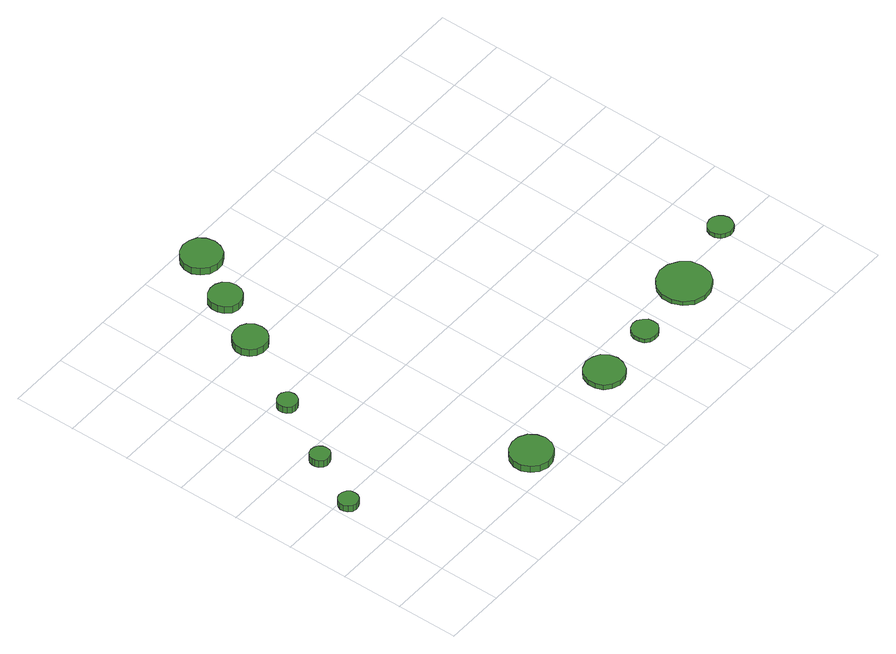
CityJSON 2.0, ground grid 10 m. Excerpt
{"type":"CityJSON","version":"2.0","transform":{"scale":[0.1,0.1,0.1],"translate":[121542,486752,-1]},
"CityObjects":{
"tree1":{"type":"SolitaryVegetationObject","attributes":{"function":"something"},"geometry":[{"type":"MultiSurface","lod":"1","boundaries":[[[0,1,2,3,4,5,6,7,8,9,10,11,12,13,14]],[[15,16,17,18,19,20,21,22,23,24,25,26,27,28,29]],[[0,29,28,1]],[[1,28,27,2]],[[2,27,26,3]],[[3,26,25,4]],[[4,25,24,5]],[[5,24,23,6]],[[6,23,22,7]],[[7,22,21,8]],[[8,21,20,9]],[[9,20,19,10]],[[10,19,18,11]],[[11,18,17,12]],[[12,17,16,13]],[[13,16,15,14]],[[14,15,29,0]]]}]},
"tree2":{"type":"SolitaryVegetationObject","attributes":{"function":"something"},"geometry":[{"type":"MultiSurface","lod":"1","boundaries":[[[30,31,32,33,34,35,36,37,38,39,40,41,42,43,44]],[[45,46,47,48,49,50,51,52,53,54,55,56,57,58,59]],[[30,59,58,31]],[[31,58,57,32]],[[32,57,56,33]],[[33,56,55,34]],[[34,55,54,35]],[[35,54,53,36]],[[36,53,52,37]],[[37,52,51,38]],[[38,51,50,39]],[[39,50,49,40]],[[40,49,48,41]],[[41,48,47,42]],[[42,47,46,43]],[[43,46,45,44]],[[44,45,59,30]]]}]},
"tree3":{"type":"SolitaryVegetationObject","attributes":{"function":"something"},"geometry":[{"type":"MultiSurface","lod":"1","boundaries":[[[60,61,62,63,64,65,66,67,68,69,70,71,72,73,74]],[[75,76,77,78,79,80,81,82,83,84,85,86,87,88,89]],[[60,89,88,61]],[[61,88,87,62]],[[62,87,86,63]],[[63,86,85,64]],[[64,85,84,65]],[[65,84,83,66]],[[66,83,82,67]],[[67,82,81,68]],[[68,81,80,69]],[[69,80,79,70]],[[70,79,78,71]],[[71,78,77,72]],[[72,77,76,73]],[[73,76,75,74]],[[74,75,89,60]]]}]},
"tree4":{"type":"SolitaryVegetationObject","attributes":{"function":"something"},"geometry":[{"type":"MultiSurface","lod":"1","boundaries":[[[90,91,92,93,94,95,96,97,98,99,100,101,102,103,104]],[[105,106,107,108,109,110,111,112,113,114,115,116,117,118,119]],[[90,119,118,91]],[[91,118,117,92]],[[92,117,116,93]],[[93,116,115,94]],[[94,115,114,95]],[[95,114,113,96]],[[96,113,112,97]],[[97,112,111,98]],[[98,111,110,99]],[[99,110,109,100]],[[100,109,108,101]],[[101,108,107,102]],[[102,107,106,103]],[[103,106,105,104]],[[104,105,119,90]]]}]},
"tree5":{"type":"SolitaryVegetationObject","attributes":{"function":"something"},"geometry":[{"type":"MultiSurface","lod":"1","boundaries":[[[120,121,122,123,124,125,126,127,128,129,130,131,132,133,134]],[[135,136,137,138,139,140,141,142,143,144,145,146,147,148,149]],[[120,149,148,121]],[[121,148,147,122]],[[122,147,146,123]],[[123,146,145,124]],[[124,145,144,125]],[[125,144,143,126]],[[126,143,142,127]],[[127,142,141,128]],[[128,141,140,129]],[[129,140,139,130]],[[130,139,138,131]],[[131,138,137,132]],[[132,137,136,133]],[[133,136,135,134]],[[134,135,149,120]]]}]},
"tree6":{"type":"SolitaryVegetationObject","attributes":{"function":"something"},"geometry":[{"type":"MultiSurface","lod":"1","boundaries":[[[150,151,152,153,154,155,156,157,158,159,160,161,162,163,164]],[[165,166,167,168,169,170,171,172,173,174,175,176,177,178,179]],[[150,179,178,151]],[[151,178,177,152]],[[152,177,176,153]],[[153,176,175,154]],[[154,175,174,155]],[[155,174,173,156]],[[156,173,172,157]],[[157,172,171,158]],[[158,171,170,159]],[[159,170,169,160]],[[160,169,168,161]],[[161,168,167,162]],[[162,167,166,163]],[[163,166,165,164]],[[164,165,179,150]]]}]},
"tree7":{"type":"SolitaryVegetationObject","attributes":{"function":"something"},"geometry":[{"type":"MultiSurface","lod":"1","boundaries":[[[180,181,182,183,184,185,186,187,188,189,190,191,192,193,194]],[[195,196,197,198,199,200,201,202,203,204,205,206,207,208,209]],[[180,209,208,181]],[[181,208,207,182]],[[182,207,206,183]],[[183,206,205,184]],[[184,205,204,185]],[[185,204,203,186]],[[186,203,202,187]],[[187,202,201,188]],[[188,201,200,189]],[[189,200,199,190]],[[190,199,198,191]],[[191,198,197,192]],[[192,197,196,193]],[[193,196,195,194]],[[194,195,209,180]]]}]},
"tree8":{"type":"SolitaryVegetationObject","attributes":{"function":"something"},"geometry":[{"type":"MultiSurface","lod":"1","boundaries":[[[210,211,212,213,214,215,216,217,218,219,220,221,222,223,224]],[[225,226,227,228,229,230,231,232,233,234,235,236,237,238,239]],[[210,239,238,211]],[[211,238,237,212]],[[212,237,236,213]],[[213,236,235,214]],[[214,235,234,215]],[[215,234,233,216]],[[216,233,232,217]],[[217,232,231,218]],[[218,231,230,219]],[[219,230,229,220]],[[220,229,228,221]],[[221,228,227,222]],[[222,227,226,223]],[[223,226,225,224]],[[224,225,239,210]]]}]},
"tree9":{"type":"SolitaryVegetationObject","attributes":{"function":"something"},"geometry":[{"type":"MultiSurface","lod":"1","boundaries":[[[240,241,242,243,244,245,246,247,248,249,250,251,252,253,254]],[[255,256,257,258,259,260,261,262,263,264,265,266,267,268,269]],[[240,269,268,241]],[[241,268,267,242]],[[242,267,266,243]],[[243,266,265,244]],[[244,265,264,245]],[[245,264,263,246]],[[246,263,262,247]],[[247,262,261,248]],[[248,261,260,249]],[[249,260,259,250]],[[250,259,258,251]],[[251,258,257,252]],[[252,257,256,253]],[[253,256,255,254]],[[254,255,269,240]]]}]},
"tree10":{"type":"SolitaryVegetationObject","attributes":{"function":"something"},"geometry":[{"type":"MultiSurface","lod":"1","boundaries":[[[270,271,272,273,274,275,276,277,278,279,280,281,282,283,284]],[[285,286,287,288,289,290,291,292,293,294,295,296,297,298,299]],[[270,299,298,271]],[[271,298,297,272]],[[272,297,296,273]],[[273,296,295,274]],[[274,295,294,275]],[[275,294,293,276]],[[276,293,292,277]],[[277,292,291,278]],[[278,291,290,279]],[[279,290,289,280]],[[280,289,288,281]],[[281,288,287,282]],[[282,287,286,283]],[[283,286,285,284]],[[284,285,299,270]]]}]},
"tree11":{"type":"SolitaryVegetationObject","attributes":{"function":"something"},"geometry":[{"type":"MultiSurface","lod":"1","boundaries":[[[300,301,302,303,304,305,306,307,308,309,310,311,312,313,314]],[[315,316,317,318,319,320,321,322,323,324,325,326,327,328,329]],[[300,329,328,301]],[[301,328,327,302]],[[302,327,326,303]],[[303,326,325,304]],[[304,325,324,305]],[[305,324,323,306]],[[306,323,322,307]],[[307,322,321,308]],[[308,321,320,309]],[[309,320,319,310]],[[310,319,318,311]],[[311,318,317,312]],[[312,317,316,313]],[[313,316,315,314]],[[314,315,329,300]]]}]}
},
"vertices":[
[35,187,22],[34,194,22],[30,199,22],[24,202,22],[18,203,22],[12,201,22],[7,196,22],[4,190,22],[4,184,22],[7,178,22],[12,173,22],[18,171,22],[24,172,22],[30,175,22],[34,181,22],[34,181,10],[30,175,10],[24,172,10],[18,171,10],[12,173,10],[7,178,10],[4,184,10],[4,190,10],[7,196,10],[12,201,10],[18,203,10],[24,202,10],[30,199,10],[34,194,10],[35,187,10],
[85,278,20],[84,284,20],[80,290,20],[74,293,20],[67,294,20],[61,292,20],[56,287,20],[54,281,20],[54,275,20],[56,269,20],[61,264,20],[67,262,20],[74,263,20],[80,266,20],[84,271,20],[84,271,7],[80,266,7],[74,263,7],[67,262,7],[61,264,7],[56,269,7],[54,275,7],[54,281,7],[56,287,7],[61,292,7],[67,294,7],[74,293,7],[80,290,7],[84,284,7],[85,278,7],
[145,384,19],[144,391,19],[140,396,19],[134,400,19],[127,400,19],[121,398,19],[116,394,19],[113,388,19],[113,381,19],[116,375,19],[121,370,19],[127,368,19],[134,369,19],[140,372,19],[144,378,19],[144,378,7],[140,372,7],[134,369,7],[127,368,7],[121,370,7],[116,375,7],[113,381,7],[113,388,7],[116,394,7],[121,398,7],[127,400,7],[134,400,7],[140,396,7],[144,391,7],[145,384,7],
[297,41,19],[294,54,19],[286,66,19],[273,73,19],[260,74,19],[246,70,19],[236,61,19],[230,48,19],[230,34,19],[236,21,19],[246,12,19],[260,7,19],[273,9,19],[286,16,19],[294,27,19],[294,27,7],[286,16,7],[273,9,7],[260,7,7],[246,12,7],[236,21,7],[230,34,7],[230,48,7],[236,61,7],[246,70,7],[260,74,7],[273,73,7],[286,66,7],[294,54,7],[297,41,7],
[225,506,20],[223,517,20],[216,527,20],[207,532,20],[195,533,20],[184,530,20],[176,522,20],[171,512,20],[171,501,20],[176,490,20],[184,483,20],[195,479,20],[207,480,20],[216,486,20],[223,495,20],[223,495,7],[216,486,7],[207,480,7],[195,479,7],[184,483,7],[176,490,7],[171,501,7],[171,512,7],[176,522,7],[184,530,7],[195,533,7],[207,532,7],[216,527,7],[223,517,7],[225,506,7],
[268,586,23],[266,597,23],[260,606,23],[250,611,23],[239,612,23],[229,609,23],[221,602,23],[217,592,23],[217,581,23],[221,571,23],[229,563,23],[239,560,23],[250,561,23],[260,567,23],[266,575,23],[266,575,10],[260,567,10],[250,561,10],[239,560,10],[229,563,10],[221,571,10],[217,581,10],[217,592,10],[221,602,10],[229,609,10],[239,612,10],[250,611,10],[260,606,10],[266,597,10],[268,586,10],
[494,62,16],[491,75,16],[484,86,16],[472,92,16],[459,94,16],[446,89,16],[436,81,16],[431,68,16],[431,55,16],[436,43,16],[446,34,16],[459,30,16],[472,31,16],[484,38,16],[491,49,16],[491,49,7],[484,38,7],[472,31,7],[459,30,7],[446,34,7],[436,43,7],[431,55,7],[431,68,7],[436,81,7],[446,89,7],[459,94,7],[472,92,7],[484,86,7],[491,75,7],[494,62,7],
[319,665,25],[316,678,25],[309,689,25],[297,695,25],[284,697,25],[271,693,25],[261,684,25],[255,672,25],[255,658,25],[261,646,25],[271,637,25],[284,633,25],[297,634,25],[309,641,25],[316,652,25],[316,652,12],[309,641,12],[297,634,12],[284,633,12],[271,637,12],[261,646,12],[255,658,12],[255,672,12],[261,684,12],[271,693,12],[284,697,12],[297,695,12],[309,689,12],[316,678,12],[319,665,12],
[587,69,14],[586,77,14],[580,84,14],[573,89,14],[564,90,14],[556,87,14],[549,81,14],[546,73,14],[546,64,14],[549,56,14],[556,50,14],[564,48,14],[573,49,14],[580,53,14],[586,60,14],[586,60,7],[580,53,7],[573,49,7],[564,48,7],[556,50,7],[549,56,7],[546,64,7],[546,73,7],[549,81,7],[556,87,7],[564,90,7],[573,89,7],[580,84,7],[586,77,7],[587,69,7],
[720,84,15],[717,101,15],[706,115,15],[691,124,15],[674,126,15],[657,120,15],[644,108,15],[637,92,15],[637,75,15],[644,59,15],[657,47,15],[674,42,15],[691,44,15],[706,52,15],[717,66,15],[717,66,7],[706,52,7],[691,44,7],[674,42,7],[657,47,7],[644,59,7],[637,75,7],[637,92,7],[644,108,7],[657,120,7],[674,126,7],[691,124,7],[706,115,7],[717,101,7],[720,84,7],
[823,114,15],[821,122,15],[816,129,15],[809,133,15],[801,134,15],[793,131,15],[787,126,15],[783,118,15],[783,110,15],[787,102,15],[793,97,15],[801,94,15],[809,95,15],[816,99,15],[821,106,15],[821,106,7],[816,99,7],[809,95,7],[801,94,7],[793,97,7],[787,102,7],[783,110,7],[783,118,7],[787,126,7],[793,131,7],[801,134,7],[809,133,7],[816,129,7],[821,122,7],[823,114,7]
]}
